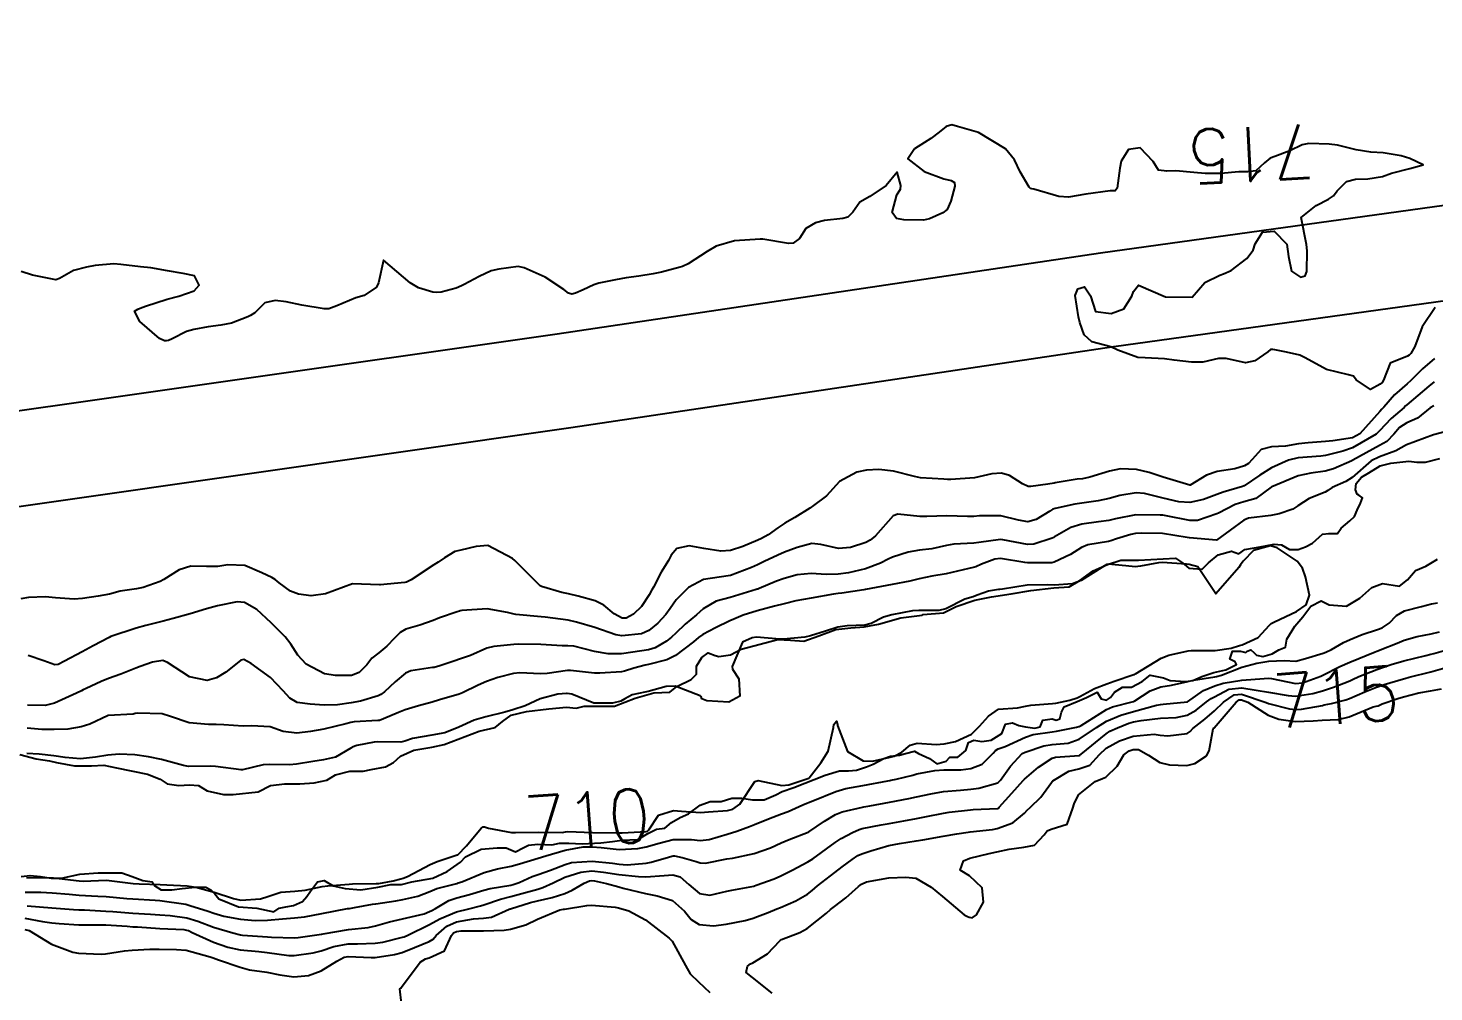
# Model space of a CAD drawing. Header units: metres. Extents: x 307586 to 320046, y 7427249 to 7434250.
# Drawn here: x 311043.2 to 311147.4, y 7432807.3 to 7432878.8 of the extents above; entities that cross this region are included whole.
import ezdxf
from ezdxf.enums import TextEntityAlignment as Align

# ---------------------------------------------------------------- set-up
doc = ezdxf.new("R2010")
doc.units = ezdxf.units.M
doc.header["$MEASUREMENT"] = 0
for name, color, linetype in [('Cotas', 45, 'Continuous'), ('Curvas de Nivel 1m', 11, 'Continuous'), ('Curvas de Nivel 5m', 15, 'Continuous'), ('Hidrografia', 140, 'Continuous'), ('Vias Primárias', 230, 'Continuous')]:
    doc.layers.add(name, color=color, linetype=linetype)
doc.styles.add('Style-STANDARD', font='STANDARD.shx')

msp = doc.modelspace()

# ---------------------------------------------------------------- linework, layer by layer
at = {"layer": 'Curvas de Nivel 1m', "flags": 128}
for points, elevation in [([(311147.44, 7432854.3), (311146.54, 7432853.54), (311145.69, 7432852.67), (311145.41, 7432852.41), (311144.48, 7432851.6), (311143.67, 7432850.69), (311143.54, 7432850.54), (311143.39, 7432850.38), (311141.91, 7432848.71), (311141.36, 7432848.42), (311139.89, 7432848.2), (311139.36, 7432848.15), (311138.06, 7432848.05), (311137.36, 7432847.97), (311136.39, 7432847.81), (311135.35, 7432847.74), (311134.59, 7432847.56), (311133.92, 7432846.8), (311133.64, 7432846.51), (311133.34, 7432846.34), (311132.63, 7432846.11), (311131.33, 7432845.91), (311130.53, 7432845.65), (311129.32, 7432844.9), (311129.29, 7432844.9), (311127.33, 7432845.49), (311126.29, 7432845.85), (311125.33, 7432846.07), (311124.15, 7432846.11), (311123.33, 7432845.95), (311121.87, 7432845.49), (311121.33, 7432845.39), (311120.94, 7432845.35), (311119.32, 7432845.07), (311119.25, 7432845.05), (311118.76, 7432844.99), (311117.51, 7432844.81), (311117.32, 7432844.81), (311116.88, 7432845.01), (311115.93, 7432845.63), (311115.33, 7432845.81), (311114.61, 7432845.76), (311113.33, 7432845.45), (311111.58, 7432845.33), (311111.33, 7432845.34), (311111.06, 7432845.35), (311109.33, 7432845.46), (311108.89, 7432845.54), (311107.33, 7432845.94), (311106.25, 7432846.06), (311105.33, 7432846.03), (311104.61, 7432845.88), (311103.32, 7432845.17), (311102.37, 7432844.12), (311101.29, 7432843.33), (311101.22, 7432843.28), (311101.12, 7432843.2), (311100, 7432842.5), (311099.28, 7432842.08), (311098.75, 7432841.75), (311098.03, 7432841.23), (311097.55, 7432840.96), (311097.27, 7432840.84), (311096.15, 7432840.37), (311095.25, 7432840.07), (311094.52, 7432840.01), (311093.26, 7432840.21), (311092.17, 7432840.4), (311091.26, 7432840.2), (311090.85, 7432839.72), (311090.65, 7432839.33), (311090.11, 7432838.45), (311089.52, 7432837.34), (311089.42, 7432837.14), (311089.22, 7432836.78), (311088.63, 7432835.92), (311088.06, 7432835.35), (311087.51, 7432835.05), (311087.2, 7432835.04), (311086.61, 7432835.37), (311085.85, 7432836.02), (311085.21, 7432836.33), (311083.95, 7432836.67), (311083.22, 7432836.84), (311082.74, 7432836.94), (311081.22, 7432837.39), (311081.13, 7432837.44), (311079.24, 7432839.32), (311079.08, 7432839.46), (311077.26, 7432840.44), (311076.38, 7432840.37), (311075.25, 7432840.1), (311074.79, 7432839.98), (311074.03, 7432839.52), (311073.56, 7432839.2), (311073.24, 7432838.99), (311071.56, 7432837.89), (311071.22, 7432837.71), (311071.1, 7432837.68), (311069.79, 7432837.57), (311069.28, 7432837.52), (311069.22, 7432837.51), (311067.22, 7432837.6), (311065.22, 7432836.84), (311064.16, 7432836.7), (311063.21, 7432836.82), (311062.62, 7432837.06), (311061.77, 7432837.67), (311061.47, 7432837.92), (311061.23, 7432838.05), (311060.5, 7432838.42), (311059.24, 7432838.95), (311057.96, 7432838.99), (311057.23, 7432838.88), (311056.38, 7432838.87), (311055.23, 7432838.91), (311054.37, 7432838.62), (311053.22, 7432837.91), (311052.95, 7432837.77), (311051.69, 7432837.32), (311051.21, 7432837.23), (311049.98, 7432837.04), (311049.21, 7432836.83), (311048.37, 7432836.67), (311047.2, 7432836.51), (311046.59, 7432836.46), (311045.2, 7432836.56), (311044.46, 7432836.62), (311043.2, 7432836.57), (311042.62, 7432836.48)], 714), ([(311147.41, 7432852.57), (311147.02, 7432852.26), (311145.39, 7432850.87), (311145.29, 7432850.78), (311145.18, 7432850.67), (311144.22, 7432849.84), (311143.37, 7432848.93), (311143.1, 7432848.69), (311141.35, 7432847.67), (311140.65, 7432847.43), (311139.35, 7432847.12), (311139.02, 7432847.07), (311137.34, 7432846.93), (311136.61, 7432846.77), (311135.34, 7432846.2), (311134.48, 7432845.65), (311133.32, 7432844.87), (311133.19, 7432844.81), (311131.77, 7432844.38), (311131.31, 7432844.21), (311130.31, 7432843.84), (311129.3, 7432843.63), (311128.49, 7432843.68), (311127.31, 7432843.95), (311125.93, 7432844.28), (311125.31, 7432844.33), (311124.1, 7432844.14), (311123.31, 7432843.93), (311122.5, 7432843.75), (311121.3, 7432843.58), (311120.77, 7432843.5), (311119.3, 7432843.18), (311119.15, 7432843.13), (311118.92, 7432842.98), (311117.91, 7432842.37), (311117.28, 7432842.2), (311116.59, 7432842.31), (311115.29, 7432842.63), (311113.71, 7432842.63), (311113.29, 7432842.58), (311112.81, 7432842.58), (311111.29, 7432842.64), (311109.8, 7432842.59), (311109.29, 7432842.58), (311107.64, 7432842.76), (311107.29, 7432842.63), (311105.99, 7432841.14), (311105.59, 7432840.82), (311105.27, 7432840.66), (311104.13, 7432840.29), (311103.26, 7432840.2), (311101.94, 7432840.51), (311101.26, 7432840.58), (311100.19, 7432840.28), (311099.25, 7432839.93), (311098.75, 7432839.73), (311097.74, 7432839.24), (311097.4, 7432839.08), (311097.24, 7432839), (311096.79, 7432838.8), (311095.23, 7432838.22), (311094.41, 7432838.09), (311093.23, 7432837.91), (311092.13, 7432837.31), (311091.21, 7432836.4), (311090.76, 7432835.77), (311090.45, 7432835.33), (311089.85, 7432834.67), (311089.18, 7432834.12), (311088.65, 7432833.88), (311087.18, 7432833.73), (311086.74, 7432833.81), (311085.19, 7432834.36), (311083.83, 7432834.76), (311083.2, 7432834.9), (311081.51, 7432835.12), (311081.2, 7432835.15), (311079.33, 7432835.33), (311079.2, 7432835.34), (311078.71, 7432835.46), (311077.21, 7432835.75), (311075.31, 7432835.62), (311075.2, 7432835.6), (311075.14, 7432835.57), (311074.98, 7432835.51), (311073.66, 7432835.06), (311073.19, 7432834.88), (311072.21, 7432834.52), (311071.18, 7432834.22), (311070.75, 7432833.99), (311070.33, 7432833.57), (311069.77, 7432832.97), (311069.16, 7432832.47), (311068.66, 7432832.08), (311068.27, 7432831.59), (311067.72, 7432831.02), (311067.14, 7432830.8), (311065.96, 7432830.79), (311065.14, 7432830.93), (311063.77, 7432831.64), (311063.16, 7432832.3), (311062.64, 7432833.13), (311062.22, 7432833.66), (311061.19, 7432834.71), (311060.11, 7432835.69), (311059.21, 7432836.2), (311058.66, 7432836.25), (311057.21, 7432835.95), (311056.38, 7432835.73), (311055.19, 7432835.37), (311053.93, 7432835.02), (311053.18, 7432834.83), (311051.9, 7432834.5), (311051.18, 7432834.31), (311050.8, 7432834.18), (311049.68, 7432833.81), (311049.3, 7432833.69), (311049.17, 7432833.62), (311048, 7432832.99), (311047.16, 7432832.55), (311045.85, 7432831.86), (311045.4, 7432831.62), (311045.15, 7432831.58), (311044.34, 7432831.88), (311043.16, 7432832.29)], 713), ([(311147.39, 7432850.8), (311147.12, 7432850.64), (311146.17, 7432849.87), (311145.38, 7432849.52), (311144.85, 7432849.19), (311144.42, 7432848.68), (311143.9, 7432848.15), (311143.35, 7432847.84), (311141.37, 7432846.75), (311141.34, 7432846.73), (311141.31, 7432846.72), (311139.94, 7432846.13), (311139.34, 7432845.95), (311138.27, 7432845.81), (311137.33, 7432845.6), (311135.37, 7432844.79), (311135.34, 7432844.78), (311135.32, 7432844.76), (311134.18, 7432843.93), (311133.31, 7432843.66), (311132.65, 7432843.47), (311131.41, 7432842.84), (311131.29, 7432842.78), (311129.86, 7432842.28), (311129.29, 7432842.28), (311127.53, 7432842.64), (311127.29, 7432842.68), (311127.1, 7432842.69), (311125.29, 7432842.72), (311123.79, 7432842.42), (311123.29, 7432842.3), (311122.52, 7432842.18), (311121.28, 7432842.01), (311120.48, 7432841.77), (311119.27, 7432841.07), (311119.22, 7432841.04), (311119.09, 7432840.98), (311117.73, 7432840.53), (311117.27, 7432840.52), (311115.44, 7432840.86), (311115.27, 7432840.87), (311113.66, 7432840.65), (311113.27, 7432840.6), (311111.81, 7432840.53), (311111.26, 7432840.44), (311110.16, 7432840.19), (311109.26, 7432840.08), (311108.42, 7432839.94), (311107.25, 7432839.58), (311106.94, 7432839.43), (311106.37, 7432839.13), (311105.24, 7432838.71), (311103.99, 7432838.41), (311103.23, 7432838.3), (311102.33, 7432838.28), (311101.23, 7432838.37), (311100.19, 7432838.25), (311099.23, 7432838), (311098.66, 7432837.79), (311097.36, 7432837.24), (311097.26, 7432837.2), (311097.22, 7432837.19), (311097.14, 7432837.16), (311095.22, 7432836.59), (311094.19, 7432836.31), (311093.21, 7432835.73), (311092.71, 7432835.3), (311091.89, 7432834.61), (311091.18, 7432833.94), (311090.87, 7432833.63), (311090.5, 7432833.33), (311089.66, 7432832.85), (311089.17, 7432832.7), (311087.99, 7432832.53), (311087.16, 7432832.41), (311086.18, 7432832.39), (311085.16, 7432832.58), (311083.62, 7432832.96), (311083.17, 7432833), (311082.75, 7432833), (311081.17, 7432833.09), (311079.52, 7432833.11), (311079.17, 7432833.09), (311077.69, 7432832.95), (311077.17, 7432832.81), (311075.96, 7432832.29), (311075.16, 7432832), (311074.79, 7432831.88), (311073.7, 7432831.52), (311073.28, 7432831.4), (311073.15, 7432831.38), (311071.55, 7432831.15), (311071.14, 7432830.98), (311070.38, 7432830.32), (311069.58, 7432829.58), (311069.31, 7432829.39), (311069.12, 7432829.3), (311067.82, 7432828.89), (311067.11, 7432828.76), (311066.11, 7432828.61), (311065.11, 7432828.59), (311064.07, 7432828.68), (311063.11, 7432828.79), (311062.57, 7432829.11), (311062.08, 7432829.67), (311061.14, 7432830.64), (311059.7, 7432831.69), (311059.16, 7432831.98), (311058.93, 7432831.92), (311058.67, 7432831.7), (311057.82, 7432831.04), (311057.14, 7432830.62), (311056.44, 7432830.42), (311055.14, 7432830.69), (311053.49, 7432831.77), (311053.15, 7432831.9), (311052.38, 7432831.78), (311051.47, 7432831.47), (311051.15, 7432831.34), (311050.05, 7432830.9), (311049.13, 7432830.57), (311048.59, 7432830.36), (311047.47, 7432829.84), (311047.24, 7432829.73), (311047.12, 7432829.67), (311046.76, 7432829.49), (311045.11, 7432828.75), (311044.42, 7432828.56), (311043.11, 7432828.59)], 712), ([(311148.95, 7432849.05), (311147.36, 7432848.64), (311145.36, 7432847.89), (311144.58, 7432847.45), (311143.35, 7432847), (311142.75, 7432846.7), (311141.33, 7432845.48), (311140.86, 7432845.19), (311139.86, 7432844.73), (311139.53, 7432844.52), (311139.32, 7432844.39), (311138.14, 7432843.92), (311137.3, 7432843.37), (311136.94, 7432843.13), (311135.93, 7432842.78), (311135.29, 7432842.66), (311133.64, 7432842.46), (311133.29, 7432842.32), (311131.27, 7432840.84), (311129.27, 7432841.01), (311129.1, 7432841.04), (311127.28, 7432841.32), (311125.73, 7432841.35), (311125.28, 7432841.33), (311124.93, 7432841.26), (311123.87, 7432840.92), (311123.43, 7432840.77), (311123.27, 7432840.74), (311121.74, 7432840.48), (311121.26, 7432840.28), (311120.45, 7432839.77), (311119.25, 7432839.19), (311119.07, 7432839.16), (311117.25, 7432839.16), (311117.06, 7432839.18), (311115.25, 7432839.47), (311114.85, 7432839.43), (311113.84, 7432839.04), (311113.43, 7432838.86), (311113.24, 7432838.8), (311112.9, 7432838.72), (311111.24, 7432838.34), (311110.16, 7432838.16), (311109.23, 7432837.96), (311108.54, 7432837.79), (311107.23, 7432837.55), (311105.24, 7432837.17), (311105.22, 7432837.16), (311105.13, 7432837.15), (311103.49, 7432836.9), (311103.22, 7432836.88), (311102.88, 7432836.83), (311101.22, 7432836.54), (311100.09, 7432836.34), (311099.21, 7432836.12), (311098.51, 7432835.93), (311097.21, 7432835.6), (311096.17, 7432835.26), (311095.49, 7432834.97), (311095.2, 7432834.84), (311094.13, 7432834.34), (311093.18, 7432833.84), (311092.86, 7432833.61), (311092.49, 7432833.3), (311091.16, 7432832.27), (311090.53, 7432831.96), (311089.16, 7432831.62), (311088.92, 7432831.57), (311088.08, 7432831.35), (311087.39, 7432831.12), (311087.15, 7432831.07), (311085.56, 7432830.97), (311085.15, 7432830.98), (311083.38, 7432831.17), (311083.15, 7432831.17), (311081.64, 7432830.94), (311081.15, 7432830.92), (311079.61, 7432830.99), (311079.15, 7432830.95), (311077.98, 7432830.64), (311077.14, 7432830.34), (311076.54, 7432830.08), (311075.37, 7432829.51), (311075.12, 7432829.4), (311073.67, 7432828.98), (311073.12, 7432828.82), (311072.12, 7432828.55), (311071.11, 7432828.24), (311070.63, 7432828.05), (311069.52, 7432827.58), (311069.22, 7432827.47), (311069.1, 7432827.45), (311067.35, 7432827.35), (311067.1, 7432827.31), (311066.71, 7432827.21), (311065.09, 7432826.82), (311064.09, 7432826.64), (311063.09, 7432826.52), (311062.07, 7432826.64), (311061.1, 7432827), (311059.72, 7432827.07), (311059.1, 7432827.04), (311057.68, 7432827.13), (311057.1, 7432827.16), (311056.53, 7432827.16), (311055.1, 7432827.29), (311053.72, 7432827.76), (311053.1, 7432827.96), (311051.3, 7432828), (311051.1, 7432827.97), (311050.96, 7432827.94), (311049.1, 7432827.82), (311047.74, 7432827.19), (311047.09, 7432826.98), (311046.12, 7432826.82), (311045.09, 7432826.8), (311044.17, 7432826.8), (311043.09, 7432826.9)], 711), ([(311042.95, 7432814.74), (311044.1, 7432814.72), (311044.95, 7432814.68), (311046.21, 7432814.59), (311046.94, 7432814.52), (311048.33, 7432814.44), (311048.94, 7432814.41), (311050.48, 7432814.27), (311050.94, 7432814.23), (311052.58, 7432814.14), (311052.94, 7432814.1), (311054.85, 7432813.83), (311054.93, 7432813.81), (311055.15, 7432813.75), (311056.51, 7432813.31), (311056.93, 7432813.17), (311057.68, 7432812.96), (311058.92, 7432812.73), (311059.99, 7432812.62), (311060.92, 7432812.66), (311062.02, 7432812.76), (311062.92, 7432812.82), (311063.65, 7432812.91), (311064.93, 7432813.15), (311066.84, 7432813.51), (311066.93, 7432813.52), (311067, 7432813.53), (311067.36, 7432813.6), (311068.69, 7432813.83), (311068.94, 7432813.87), (311070.42, 7432814.09), (311070.94, 7432814.18), (311072.05, 7432814.44), (311072.95, 7432814.78), (311073.48, 7432815), (311074.96, 7432815.38), (311075.06, 7432815.41), (311075.33, 7432815.5), (311076.97, 7432816.2), (311077.97, 7432816.47), (311078.97, 7432816.65), (311079.6, 7432816.83), (311080.98, 7432817.26), (311081.55, 7432817.43), (311082.99, 7432817.84), (311084.31, 7432818.08), (311084.99, 7432818.1), (311085.65, 7432818.04), (311086.99, 7432817.89), (311088.36, 7432817.97), (311088.99, 7432818.09), (311089.96, 7432818.36), (311091, 7432818.64), (311092.34, 7432818.64), (311093, 7432818.57), (311093.65, 7432818.63), (311095, 7432819.02), (311095.72, 7432819.26), (311096.66, 7432819.6), (311097.01, 7432819.74), (311098.07, 7432820.17), (311099.02, 7432820.53), (311099.52, 7432820.72), (311100.6, 7432821.2), (311100.9, 7432821.33), (311101.03, 7432821.38), (311101.35, 7432821.51), (311103.04, 7432822.19), (311103.8, 7432822.41), (311105.05, 7432822.64), (311106.91, 7432822.98), (311107.05, 7432823.01), (311107.14, 7432823.03), (311107.53, 7432823.12), (311108.75, 7432823.41), (311109.06, 7432823.5), (311110.39, 7432823.76), (311111.06, 7432823.79), (311112.31, 7432823.81), (311113.07, 7432823.89), (311113.9, 7432824.21), (311114.71, 7432825.03), (311114.88, 7432825.24), (311115.09, 7432825.35), (311115.6, 7432825.53), (311117.1, 7432826.22), (311117.68, 7432826.41), (311119.1, 7432826.61), (311119.42, 7432826.66), (311120.9, 7432826.96), (311121.06, 7432827.01), (311121.1, 7432827.02), (311121.24, 7432827.09), (311123.12, 7432828.28), (311123.57, 7432828.48), (311125.12, 7432828.87), (311125.23, 7432828.91), (311126.36, 7432829.67), (311127.14, 7432829.95), (311127.93, 7432830.08), (311129.15, 7432830.35), (311129.56, 7432830.45), (311131.15, 7432830.69), (311131.27, 7432830.72), (311131.65, 7432830.83), (311133.16, 7432831.41), (311134.26, 7432831.7), (311135.16, 7432831.85), (311136.29, 7432831.9), (311137.16, 7432831.87), (311137.87, 7432832.05), (311139.17, 7432832.46), (311139.38, 7432832.53), (311139.81, 7432832.73), (311140.68, 7432833.23), (311141.18, 7432833.46), (311142.07, 7432833.83), (311143.2, 7432834.2), (311143.55, 7432834.33), (311144.07, 7432834.68), (311144.63, 7432835.25), (311145.21, 7432835.59), (311146.46, 7432835.9), (311147.22, 7432836.11), (311147.67, 7432836.18)], 711), ([(311043.1, 7432813.72), (311044.93, 7432813.58), (311046.53, 7432813.45), (311046.93, 7432813.42), (311047.35, 7432813.41), (311048.93, 7432813.33), (311049.44, 7432813.3), (311050.93, 7432813.18), (311052.24, 7432813.1), (311052.93, 7432813.06), (311053.69, 7432813), (311054.92, 7432812.82), (311055.76, 7432812.57), (311056.92, 7432812.13), (311058.34, 7432811.71), (311058.91, 7432811.57), (311059.06, 7432811.55), (311060.91, 7432811.41), (311061.2, 7432811.39), (311062.91, 7432811.34), (311063.19, 7432811.36), (311064.91, 7432811.61), (311064.93, 7432811.61), (311065.03, 7432811.63), (311066.92, 7432811.97), (311068.38, 7432812.12), (311068.92, 7432812.23), (311069.96, 7432812.53), (311070.92, 7432812.76), (311072.52, 7432813.12), (311072.93, 7432813.29), (311073.09, 7432813.37), (311073.36, 7432813.53), (311074.35, 7432814.1), (311074.95, 7432814.32), (311075.88, 7432814.56), (311076.95, 7432814.88), (311077.43, 7432815), (311078.96, 7432815.26), (311079.12, 7432815.3), (311079.56, 7432815.45), (311080.54, 7432815.88), (311080.97, 7432816.03), (311081.89, 7432816.35), (311082.98, 7432816.79), (311083.46, 7432816.93), (311084.98, 7432817.03), (311086.48, 7432816.87), (311086.98, 7432816.8), (311087.57, 7432816.76), (311088.98, 7432816.89), (311089.36, 7432816.95), (311090.65, 7432817.32), (311090.9, 7432817.41), (311090.98, 7432817.43), (311091.09, 7432817.43), (311091.65, 7432817.31), (311092.69, 7432817), (311092.98, 7432816.9), (311093.38, 7432816.89), (311094.98, 7432817.19), (311095.38, 7432817.26), (311096.99, 7432817.6), (311098.2, 7432818.02), (311098.99, 7432818.38), (311099.58, 7432818.64), (311101, 7432819.17), (311101.06, 7432819.2), (311102.2, 7432820), (311103.02, 7432820.49), (311103.51, 7432820.68), (311105.03, 7432821.04), (311105.12, 7432821.06), (311105.58, 7432821.14), (311107.04, 7432821.41), (311108.46, 7432821.68), (311109.04, 7432821.81), (311110.1, 7432822.03), (311111.04, 7432822.19), (311112.29, 7432822.3), (311113.05, 7432822.36), (311113.65, 7432822.44), (311115.05, 7432822.84), (311115.27, 7432823.03), (311116.01, 7432824.08), (311116.87, 7432825), (311117.08, 7432825.12), (311118.48, 7432825.59), (311119.09, 7432825.69), (311120.27, 7432825.79), (311121.09, 7432826.07), (311122.37, 7432826.94), (311123.11, 7432827.4), (311124.18, 7432827.85), (311125.12, 7432828.13), (311126.83, 7432828.6), (311127.12, 7432828.65), (311127.33, 7432828.67), (311129.12, 7432828.85), (311130.3, 7432829.69), (311131.14, 7432830.02), (311131.76, 7432830.22), (311133.15, 7432830.46), (311133.48, 7432830.48), (311135.15, 7432830.59), (311135.36, 7432830.58), (311137.14, 7432830.21), (311137.66, 7432830.24), (311139.01, 7432830.74), (311139.1, 7432830.79), (311139.15, 7432830.81), (311140.42, 7432831.47), (311141.16, 7432831.79), (311143.03, 7432832.55), (311143.17, 7432832.61), (311143.23, 7432832.63), (311143.4, 7432832.69), (311144.66, 7432833.2), (311145.18, 7432833.41), (311146.16, 7432833.69), (311147.19, 7432833.88), (311147.8, 7432834.03)], 712), ([(311042.92, 7432812.81), (311044.24, 7432812.56), (311044.92, 7432812.46), (311045.46, 7432812.4), (311046.92, 7432812.3), (311048.43, 7432812.31), (311048.92, 7432812.31), (311050.52, 7432812.2), (311050.92, 7432812.17), (311051.27, 7432812.15), (311052.92, 7432812.04), (311054.72, 7432811.95), (311054.91, 7432811.92), (311055.05, 7432811.88), (311055.34, 7432811.74), (311056.9, 7432811.02), (311057.96, 7432810.65), (311058.89, 7432810.45), (311060.26, 7432810.32), (311060.89, 7432810.26), (311062.5, 7432810.04), (311062.89, 7432810.03), (311064.31, 7432810.22), (311064.89, 7432810.37), (311065.82, 7432810.69), (311066.9, 7432810.89), (311067.59, 7432810.91), (311068.9, 7432810.94), (311069.46, 7432811.02), (311070.91, 7432811.39), (311071.04, 7432811.43), (311071.32, 7432811.55), (311072.92, 7432812.34), (311073.69, 7432812.76), (311074.93, 7432813.26), (311075.85, 7432813.5), (311076.71, 7432813.71), (311076.94, 7432813.78), (311078.2, 7432814.22), (311078.95, 7432814.41), (311079.77, 7432814.63), (311080.96, 7432814.96), (311081.32, 7432815.08), (311082.09, 7432815.42), (311082.97, 7432815.83), (311084.15, 7432816.22), (311084.97, 7432816.31), (311085.82, 7432816.22), (311086.97, 7432816.03), (311088.43, 7432815.88), (311088.97, 7432815.87), (311090.33, 7432815.96), (311090.97, 7432816.01), (311091.52, 7432815.87), (311092.14, 7432815.3), (311092.95, 7432814.62), (311093.72, 7432814.51), (311094.96, 7432814.8), (311095.34, 7432814.89), (311096.96, 7432815.17), (311097.01, 7432815.19), (311097.15, 7432815.24), (311098.47, 7432815.73), (311098.97, 7432815.95), (311099.82, 7432816.37), (311100.98, 7432816.97), (311101.34, 7432817.19), (311103, 7432818.42), (311103.45, 7432818.72), (311104.28, 7432819.16), (311104.78, 7432819.38), (311105.01, 7432819.45), (311106.42, 7432819.72), (311107.01, 7432819.83), (311108.1, 7432820.03), (311109.02, 7432820.19), (311109.78, 7432820.34), (311111.03, 7432820.59), (311111.45, 7432820.65), (311113.03, 7432820.84), (311113.22, 7432820.85), (311115.03, 7432820.94), (311115.1, 7432820.97), (311115.17, 7432821.03), (311116.11, 7432822.08), (311116.95, 7432823), (311116.99, 7432823.06), (311117.05, 7432823.12), (311118.07, 7432823.99), (311119.08, 7432824.66), (311119.33, 7432824.73), (311121.08, 7432824.86), (311121.15, 7432824.89), (311121.24, 7432824.96), (311123.1, 7432826.48), (311123.37, 7432826.66), (311123.94, 7432826.92), (311124.77, 7432827.25), (311125.11, 7432827.35), (311125.68, 7432827.47), (311127.11, 7432827.62), (311128.29, 7432827.69), (311129.11, 7432827.86), (311129.76, 7432828.22), (311130.53, 7432828.85), (311130.88, 7432829.09), (311131.13, 7432829.22), (311132.19, 7432829.77), (311133.14, 7432829.89), (311134.22, 7432829.71), (311135.13, 7432829.57), (311136.59, 7432829.31), (311137.13, 7432829.26), (311138.42, 7432829.46), (311139.14, 7432829.66), (311139.95, 7432829.92), (311141.15, 7432830.41), (311141.36, 7432830.51), (311141.83, 7432830.71), (311143.16, 7432831.25), (311144.23, 7432831.61), (311145.17, 7432831.88), (311146.8, 7432832.28), (311147.17, 7432832.37), (311147.38, 7432832.43), (311148.08, 7432832.63)], 713), ([(311042.91, 7432811.97), (311043.25, 7432811.89), (311044.9, 7432810.87), (311046.47, 7432810.27), (311046.89, 7432810.2), (311048.58, 7432810.13), (311048.89, 7432810.16), (311050.32, 7432810.38), (311050.89, 7432810.43), (311052.18, 7432810.5), (311052.89, 7432810.51), (311054.16, 7432810.49), (311054.89, 7432810.42), (311056.67, 7432809.94), (311056.89, 7432809.87), (311057.29, 7432809.72), (311058.88, 7432809.16), (311059.59, 7432808.98), (311060.87, 7432808.8), (311061.82, 7432808.61), (311062.87, 7432808.46), (311063.95, 7432808.56), (311064.88, 7432808.9), (311066.05, 7432809.61), (311066.6, 7432809.9), (311066.89, 7432809.95), (311068.59, 7432809.88), (311068.89, 7432809.89), (311070.34, 7432810.12), (311070.89, 7432810.26), (311071.82, 7432810.62), (311072.91, 7432811.06), (311073.2, 7432811.24), (311073.43, 7432811.52), (311074.21, 7432812.22), (311074.92, 7432812.52), (311076.19, 7432812.75), (311076.93, 7432812.79), (311077.53, 7432812.88), (311078.84, 7432813.46), (311078.9, 7432813.49), (311078.93, 7432813.5), (311080.42, 7432813.96), (311080.94, 7432814.09), (311082.03, 7432814.34), (311082.95, 7432814.64), (311083.49, 7432814.87), (311084.39, 7432815.4), (311084.79, 7432815.57), (311084.96, 7432815.59), (311085.15, 7432815.57), (311086.05, 7432815.37), (311086.96, 7432815.12), (311087.28, 7432815.03), (311088.95, 7432814.64), (311089.81, 7432814.47), (311090.94, 7432814.11), (311091.84, 7432813.31), (311092.33, 7432812.7), (311092.92, 7432812.33), (311093.97, 7432812.23), (311094.92, 7432812.35), (311096.32, 7432812.64), (311096.93, 7432812.8), (311097.25, 7432812.92), (311098.03, 7432813.23), (311098.67, 7432813.49), (311098.94, 7432813.59), (311100.08, 7432814.08), (311100.95, 7432814.58), (311101.3, 7432814.85), (311101.7, 7432815.19), (311102.97, 7432816.19), (311103.53, 7432816.61), (311104.27, 7432817.16), (311104.69, 7432817.45), (311104.99, 7432817.58), (311105.64, 7432817.79), (311106.99, 7432818.18), (311107.76, 7432818.35), (311109, 7432818.53), (311109.49, 7432818.6), (311111, 7432818.89), (311112.01, 7432819.06), (311112.87, 7432819.18), (311113.01, 7432819.2), (311114.66, 7432819.38), (311115.01, 7432819.44), (311116.17, 7432819.86), (311117.03, 7432820.59), (311117.23, 7432820.8), (311117.46, 7432821), (311118.26, 7432821.77), (311119.05, 7432822.86), (311119.1, 7432822.94), (311119.14, 7432822.98), (311120.33, 7432823.7), (311121.07, 7432823.88), (311121.87, 7432824.15), (311122.59, 7432824.94), (311123.09, 7432825.4), (311124.08, 7432825.94), (311125.1, 7432826.3), (311126.66, 7432826.44), (311127.1, 7432826.38), (311127.66, 7432826.31), (311129.1, 7432826.5), (311129.31, 7432826.65), (311129.51, 7432826.86), (311130.4, 7432827.56), (311131.12, 7432828.18), (311131.78, 7432828.83), (311132.58, 7432829.37), (311133.13, 7432829.41), (311134.96, 7432828.79), (311135.12, 7432828.73), (311136.68, 7432828.33), (311137.12, 7432828.27), (311137.58, 7432828.3), (311139.12, 7432828.58), (311139.25, 7432828.61), (311139.8, 7432828.73), (311140.85, 7432829), (311141.13, 7432829.1), (311142.26, 7432829.58), (311143.14, 7432829.93), (311143.7, 7432830.13), (311145.15, 7432830.56), (311145.24, 7432830.58), (311145.56, 7432830.66), (311147.16, 7432831.07), (311148.38, 7432831.41)], 714)]:
    msp.add_lwpolyline(points, dxfattribs=dict(at, elevation=elevation))
at = {"layer": 'Curvas de Nivel 5m', "flags": 128}
for points, elevation in [([(311147.48, 7432858.09), (311146.52, 7432856.65), (311145.97, 7432855.19), (311145.67, 7432854.67), (311145.56, 7432854.55), (311145.44, 7432854.48), (311144.15, 7432853.96), (311143.65, 7432852.69), (311143.56, 7432852.53), (311143.41, 7432852.4), (311142.69, 7432851.99), (311141.64, 7432852.72), (311141.42, 7432852.98), (311141.05, 7432853.09), (311139.42, 7432853.49), (311137.84, 7432854.35), (311137.44, 7432854.55), (311136.46, 7432854.77), (311135.59, 7432854.94), (311135.44, 7432854.97), (311135.28, 7432854.96), (311135.09, 7432854.79), (311134.11, 7432854.12), (311133.43, 7432853.97), (311131.98, 7432854.29), (311131.43, 7432854.31), (311130.26, 7432854.02), (311129.43, 7432854.02), (311128.14, 7432854.17), (311127.43, 7432854.27), (311125.98, 7432854.35), (311125.43, 7432854.38), (311123.97, 7432854.92), (311123.45, 7432855.17), (311122.03, 7432855.54), (311121.45, 7432856.06), (311121.14, 7432856.96), (311121.04, 7432857.4), (311120.8, 7432858.97), (311120.99, 7432859.47), (311121.49, 7432859.62), (311121.94, 7432858.95), (311122.31, 7432857.79), (311123.47, 7432857.63), (311124.41, 7432857.99), (311125, 7432858.91), (311125.12, 7432859.28), (311125.5, 7432859.73), (311127.48, 7432858.88), (311129.48, 7432858.86), (311130.42, 7432859.93), (311131.51, 7432860.49), (311131.78, 7432860.57), (311132.35, 7432860.83), (311133.52, 7432861.71), (311134, 7432862.33), (311134.13, 7432862.8), (311134.68, 7432863.66), (311135.55, 7432863.74), (311136.49, 7432862.78), (311136.62, 7432861.87), (311136.83, 7432860.77), (311137.51, 7432860.33), (311137.84, 7432860.42), (311137.97, 7432860.76), (311137.99, 7432862.29), (311137.94, 7432862.76), (311137.56, 7432864.76), (311138.67, 7432865.65), (311139.58, 7432866.12), (311139.95, 7432866.37), (311140.23, 7432866.73), (311140.9, 7432867.42), (311141.59, 7432867.59), (311142.5, 7432867.62), (311143.59, 7432867.79), (311144.25, 7432868.03), (311145.6, 7432868.38), (311146.6, 7432868.65), (311145.61, 7432869.14), (311144.97, 7432869.32), (311143.62, 7432869.56), (311142.72, 7432869.6), (311141.62, 7432869.77), (311140.24, 7432870.12), (311139.62, 7432870.2), (311138.13, 7432870.25), (311137.62, 7432870.14), (311136.7, 7432869.69), (311135.61, 7432869.29), (311135.25, 7432869.15), (311134.82, 7432868.8), (311134.19, 7432868.21), (311133.6, 7432868.14), (311132.92, 7432868.15), (311131.59, 7432868.01), (311130.44, 7432868.01), (311129.6, 7432868.09), (311128.26, 7432868.21), (311127.6, 7432868.18), (311126.98, 7432868.27), (311126.57, 7432868.9), (311125.62, 7432869.93), (311124.74, 7432869.79), (311124.21, 7432868.92), (311124.11, 7432868.41), (311123.92, 7432866.93), (311123.77, 7432866.74), (311123.58, 7432866.73), (311123.39, 7432866.74), (311121.58, 7432866.49), (311120.29, 7432866.26), (311119.58, 7432866.3), (311117.73, 7432866.85), (311117.58, 7432866.88), (311117.49, 7432866.91), (311117.39, 7432867), (311116.72, 7432868.13), (311116.3, 7432869.02), (311115.62, 7432869.84), (311113.63, 7432871.05), (311112.06, 7432871.5), (311111.64, 7432871.63), (311111.22, 7432871.5), (311110.71, 7432871.09), (311110.1, 7432870.62), (311109.62, 7432870.32), (311108.88, 7432869.84), (311108.4, 7432869.11), (311109.59, 7432868.17), (311111.05, 7432867.62), (311111.59, 7432867.49), (311111.85, 7432867.35), (311111.88, 7432867.08), (311111.57, 7432865.97), (311111.31, 7432865.34), (311110.98, 7432865.09), (311110, 7432864.66), (311109.55, 7432864.56), (311108.1, 7432864.57), (311107.56, 7432864.68), (311107.23, 7432865.13), (311107.58, 7432866.43), (311107.84, 7432866.86), (311107.87, 7432867.12), (311107.59, 7432868.12), (311106.77, 7432867.13), (311105.57, 7432866.3), (311104.84, 7432865.89), (311104.31, 7432865.16), (311103.95, 7432864.77), (311103.56, 7432864.68), (311102.2, 7432864.54), (311101.55, 7432864.37), (311100.82, 7432863.93), (311100.36, 7432863.21), (311099.89, 7432862.85), (311099.53, 7432862.83), (311097.63, 7432863.14), (311097.53, 7432863.15), (311097.43, 7432863.14), (311095.53, 7432863.02), (311094.18, 7432862.63), (311093.52, 7432862.24), (311092.11, 7432861.31), (311091.69, 7432861.13), (311091.51, 7432861.08), (311090.13, 7432860.7), (311089.5, 7432860.57), (311088.45, 7432860.4), (311087.5, 7432860.27), (311086.72, 7432860.14), (311085.49, 7432859.88), (311085.11, 7432859.77), (311084.32, 7432859.4), (311083.75, 7432859.14), (311083.48, 7432859.08), (311083.22, 7432859.15), (311082.89, 7432859.42), (311081.5, 7432860.32), (311079.94, 7432861.02), (311079.51, 7432861.11), (311078.06, 7432860.92), (311077.5, 7432860.79), (311076.6, 7432860.39), (311075.49, 7432859.79), (311075.3, 7432859.7), (311074.91, 7432859.52), (311073.79, 7432859.21), (311073.48, 7432859.2), (311073.18, 7432859.23), (311072.12, 7432859.55), (311071.49, 7432859.9), (311069.51, 7432861.58), (311069.15, 7432859.92), (311068.99, 7432859.58), (311068.09, 7432858.98), (311067.47, 7432858.8), (311066.06, 7432858.21), (311065.47, 7432857.99), (311065.11, 7432857.99), (311063.47, 7432858.26), (311062.29, 7432858.49), (311061.47, 7432858.59), (311060.72, 7432858.43), (311059.97, 7432857.69), (311059.66, 7432857.5), (311059.46, 7432857.4), (311058.25, 7432856.92), (311057.45, 7432856.77), (311056.52, 7432856.66), (311055.44, 7432856.46), (311054.9, 7432856.3), (311053.85, 7432855.77), (311053.57, 7432855.63), (311053.43, 7432855.61), (311053.28, 7432855.62), (311052.9, 7432855.78), (311051.45, 7432857.05), (311051.04, 7432857.8), (311051.29, 7432857.97), (311051.47, 7432858.04), (311051.86, 7432858.19), (311053.47, 7432858.7), (311054.33, 7432858.91), (311055.48, 7432859.32), (311055.85, 7432859.74), (311055.49, 7432860.42), (311054.65, 7432860.6), (311053.5, 7432860.81), (311052.26, 7432861.03), (311051.5, 7432861.09), (311050.05, 7432861.27), (311049.51, 7432861.33), (311048.14, 7432861.2), (311047.5, 7432861.06), (311046.53, 7432860.82), (311045.49, 7432860.24), (311045.22, 7432860.14), (311043.49, 7432860.48), (311042.64, 7432860.76)], 715), ([(311043.04, 7432815.81), (311044.96, 7432815.8), (311045.04, 7432815.79), (311046.96, 7432815.57), (311047.24, 7432815.55), (311048.96, 7432815.61), (311049.18, 7432815.59), (311050.96, 7432815.37), (311051.41, 7432815.34), (311052.96, 7432815.29), (311053.44, 7432815.28), (311054.95, 7432815.21), (311055.59, 7432815.11), (311056.95, 7432814.74), (311058.4, 7432814.25), (311058.94, 7432814.13), (311060.4, 7432814.23), (311060.94, 7432814.41), (311061.89, 7432814.72), (311062.95, 7432814.81), (311063.7, 7432814.89), (311064.96, 7432815.14), (311065.38, 7432815.2), (311066.96, 7432815.33), (311067.22, 7432815.34), (311068.96, 7432815.37), (311069.16, 7432815.38), (311070.23, 7432815.57), (311070.8, 7432815.73), (311070.96, 7432815.76), (311071.29, 7432815.88), (311072.98, 7432816.79), (311073.49, 7432817.01), (311074.98, 7432817.49), (311075.02, 7432817.51), (311075.66, 7432818.17), (311076.76, 7432819.48), (311076.91, 7432819.58), (311077, 7432819.57), (311077.3, 7432819.48), (311079, 7432819.16), (311079.3, 7432819.16), (311081, 7432819.17), (311082.75, 7432819.16), (311083, 7432819.2), (311083.19, 7432819.22), (311085, 7432819.16), (311086.78, 7432819.14), (311087, 7432819.14), (311087.22, 7432819.14), (311089, 7432819.24), (311089.08, 7432819.26), (311089.18, 7432819.34), (311089.91, 7432820.44), (311091.02, 7432820.78), (311091.6, 7432820.74), (311093.02, 7432820.64), (311093.62, 7432820.68), (311095.03, 7432820.78), (311095.41, 7432820.88), (311095.94, 7432821.26), (311097.05, 7432822.94), (311097.28, 7432823.01), (311099.05, 7432822.65), (311099.57, 7432822.7), (311101.05, 7432823.18), (311101.08, 7432823.2), (311101.95, 7432824.31), (311102.48, 7432825.18), (311102.87, 7432826.95), (311102.89, 7432827.17), (311103.11, 7432827.42), (311103.18, 7432827.17), (311103.18, 7432827.09), (311103.91, 7432825.16), (311105.07, 7432824.48), (311105.77, 7432824.45), (311107.08, 7432824.74), (311107.37, 7432824.82), (311107.95, 7432825.11), (311108.57, 7432825.63), (311109.09, 7432825.77), (311110.49, 7432825.68), (311111.09, 7432825.74), (311111.92, 7432825.9), (311113.1, 7432826.45), (311113.41, 7432826.74), (311113.7, 7432827.04), (311114.37, 7432827.78), (311115.12, 7432828.29), (311116.51, 7432828.4), (311117.12, 7432828.51), (311117.52, 7432828.59), (311119.12, 7432828.73), (311119.35, 7432828.75), (311120.4, 7432828.97), (311120.95, 7432829.13), (311121.13, 7432829.24), (311122.24, 7432829.84), (311123.14, 7432830.17), (311123.69, 7432830.38), (311125.15, 7432830.86), (311125.19, 7432830.87), (311125.27, 7432830.91), (311127.16, 7432832.07), (311127.74, 7432832.3), (311129.17, 7432832.62), (311129.39, 7432832.64), (311131.17, 7432832.66), (311132.36, 7432832.82), (311132.98, 7432833.01), (311133.18, 7432833.06), (311134.36, 7432833.62), (311135.2, 7432834.53), (311135.33, 7432834.66), (311135.58, 7432834.78), (311137.21, 7432835.53), (311137.93, 7432836.04), (311138.18, 7432836.75), (311137.88, 7432838.11), (311137.65, 7432838.76), (311137.25, 7432839.27), (311135.78, 7432840.27), (311135.27, 7432840.41), (311134.01, 7432840.06), (311133.25, 7432839.27), (311133.06, 7432839), (311132.92, 7432838.81), (311131.22, 7432836.84), (311129.9, 7432838.85), (311129.25, 7432839.03), (311129.05, 7432839.06), (311127.25, 7432839.18), (311126.97, 7432839.16), (311125.64, 7432838.9), (311125.24, 7432838.86), (311124.54, 7432838.92), (311123.24, 7432839.04), (311123.15, 7432839.03), (311122.97, 7432838.93), (311121.23, 7432837.83), (311120.6, 7432837.59), (311119.23, 7432837.49), (311118.71, 7432837.51), (311117.23, 7432837.49), (311115.4, 7432837.2), (311115.22, 7432837.17), (311115.1, 7432837.16), (311114.38, 7432837.04), (311113.52, 7432836.74), (311113.22, 7432836.64), (311112.61, 7432836.45), (311111.21, 7432835.74), (311110.68, 7432835.61), (311109.21, 7432835.61), (311108.73, 7432835.58), (311107.2, 7432835.3), (311106.58, 7432835.13), (311105.67, 7432834.66), (311105.19, 7432834.53), (311103.88, 7432834.48), (311103.19, 7432834.37), (311102.29, 7432834.08), (311101.18, 7432833.73), (311100.75, 7432833.64), (311099.18, 7432833.49), (311098.9, 7432833.5), (311097.18, 7432833.63), (311096.84, 7432833.58), (311096.14, 7432833.26), (311095.36, 7432831.47), (311095.4, 7432831.27), (311095.86, 7432830.54), (311095.94, 7432829.26), (311095.12, 7432828.82), (311093.49, 7432828.91), (311093.12, 7432829.07), (311093.06, 7432829.23), (311093, 7432829.29), (311091.13, 7432830), (311090.48, 7432829.97), (311089.13, 7432829.61), (311088.9, 7432829.57), (311087.95, 7432829.35), (311087.4, 7432829.07), (311087.12, 7432828.89), (311086.48, 7432828.74), (311085.12, 7432828.74), (311083.47, 7432829.41), (311083.12, 7432829.45), (311083.08, 7432829.46), (311082.45, 7432829.42), (311081.12, 7432829.06), (311080.01, 7432828.55), (311079.11, 7432828.25), (311078.5, 7432828.08), (311077.11, 7432827.74), (311076.23, 7432827.49), (311075.1, 7432826.97), (311074.07, 7432826.55), (311073.09, 7432826.36), (311071.67, 7432826.13), (311071.09, 7432825.92), (311070.79, 7432825.86), (311069.09, 7432825.87), (311068.82, 7432825.85), (311067.53, 7432825.6), (311067.19, 7432825.49), (311067.08, 7432825.41), (311065.95, 7432824.74), (311065.07, 7432824.54), (311064.27, 7432824.43), (311063.06, 7432824.21), (311062.55, 7432824.17), (311061.06, 7432824.2), (311060.58, 7432824.17), (311059.05, 7432823.81), (311058.95, 7432823.81), (311057.06, 7432824.05), (311056.71, 7432824.07), (311055.06, 7432824.06), (311054.69, 7432824.12), (311053.06, 7432824.57), (311052.08, 7432824.77), (311051.07, 7432824.92), (311049.92, 7432824.96), (311049.07, 7432824.88), (311048.15, 7432824.74), (311047.06, 7432824.61), (311045.91, 7432824.71), (311045.06, 7432824.85), (311043.98, 7432824.97), (311043.06, 7432825.02)], 710), ([(311098.34, 7432807.23), (311096.87, 7432808.4), (311096.4, 7432808.77), (311096.5, 7432809.25), (311096.72, 7432809.41), (311096.89, 7432809.48), (311097.98, 7432810.15), (311098.91, 7432811.13), (311098.95, 7432811.18), (311099.02, 7432811.22), (311100.38, 7432811.74), (311100.92, 7432812.04), (311102.35, 7432813.18), (311102.66, 7432813.45), (311102.94, 7432813.67), (311103.8, 7432814.31), (311104.73, 7432815.15), (311104.86, 7432815.26), (311104.96, 7432815.33), (311105.32, 7432815.5), (311106.97, 7432815.79), (311108.23, 7432815.85), (311108.97, 7432815.77), (311110.13, 7432815.09), (311110.95, 7432814.41), (311112.57, 7432813.06), (311112.8, 7432812.92), (311112.93, 7432812.87), (311113.15, 7432812.82), (311113.47, 7432813.04), (311113.99, 7432814), (311113.89, 7432815.04), (311112.97, 7432815.94), (311112.26, 7432816.35), (311112.51, 7432817.06), (311112.98, 7432817.25), (311114.43, 7432817.59), (311114.99, 7432817.71), (311115.89, 7432817.92), (311116.99, 7432818.06), (311117.77, 7432818.21), (311118.49, 7432818.99), (311118.72, 7432819.27), (311119.01, 7432819.4), (311120.2, 7432819.78), (311120.63, 7432820.96), (311120.71, 7432821.29), (311121.04, 7432821.95), (311122.27, 7432822.94), (311122.83, 7432823.16), (311123.06, 7432823.26), (311123.91, 7432824.08), (311124.41, 7432824.92), (311124.79, 7432825.21), (311125.09, 7432825.32), (311125.49, 7432825.31), (311126.24, 7432824.89), (311127.08, 7432824.35), (311127.78, 7432824.17), (311129.07, 7432824.12), (311129.66, 7432824.26), (311130.52, 7432824.85), (311130.72, 7432825.21), (311131.03, 7432826.84), (311131.06, 7432826.88), (311131.1, 7432826.92), (311132.73, 7432828.82), (311132.95, 7432828.98), (311133.13, 7432828.99), (311133.59, 7432828.81), (311135.11, 7432827.85), (311135.89, 7432827.55), (311137.11, 7432827.39), (311138.43, 7432827.43), (311139.11, 7432827.48), (311140.3, 7432827.54), (311141.11, 7432827.72), (311142.9, 7432828.47), (311143.12, 7432828.52), (311143.27, 7432828.54), (311143.56, 7432828.69), (311144.71, 7432829.09), (311145.13, 7432829.21), (311146.28, 7432829.5), (311147.14, 7432829.67), (311147.96, 7432829.81)], 715), ([(311070.85, 7432806.48), (311070.73, 7432807.56), (311070.8, 7432807.62), (311070.86, 7432807.68), (311072.22, 7432809.54), (311072.63, 7432809.79), (311072.89, 7432809.86), (311074.03, 7432810.38), (311074.55, 7432811.51), (311074.71, 7432811.72), (311074.92, 7432811.81), (311075.27, 7432811.86), (311076.92, 7432811.86), (311078.46, 7432811.92), (311078.92, 7432811.98), (311080.06, 7432812.31), (311080.93, 7432812.72), (311082.58, 7432813.42), (311082.87, 7432813.48), (311082.93, 7432813.48), (311084.6, 7432813.73), (311084.94, 7432813.77), (311086.68, 7432813.62), (311086.94, 7432813.57), (311087.7, 7432813.35), (311088.93, 7432812.69), (311090.69, 7432811.32), (311090.91, 7432811.09), (311091.91, 7432809.3), (311092.24, 7432808.67), (311092.87, 7432808.08), (311093.7, 7432807.28)], 715)]:
    msp.add_lwpolyline(points, dxfattribs=dict(at, elevation=elevation))
at = {"layer": 'Hidrografia'}
for points in [[(311042.56, 7432824.95), (311043.75, 7432824.62), (311044.74, 7432824.48), (311045.27, 7432824.35), (311046.61, 7432824.09), (311047.86, 7432824.09), (311048.79, 7432824.15), (311049.71, 7432823.95), (311052.02, 7432823.49), (311052.95, 7432823.1), (311053.48, 7432822.77), (311054.33, 7432822.63), (311055.13, 7432822.7), (311055.79, 7432822.63), (311056.45, 7432822.24), (311057.64, 7432821.97), (311058.36, 7432821.97), (311060.21, 7432822.17), (311061.14, 7432822.63), (311062.19, 7432822.77), (311063.32, 7432822.77), (311064.37, 7432822.83), (311065.3, 7432823.03), (311065.96, 7432823.43), (311067.01, 7432823.69), (311068, 7432823.69), (311068.6, 7432823.82), (311069.65, 7432824.02), (311070.25, 7432824.35), (311070.78, 7432824.81), (311071.77, 7432825.27), (311073.09, 7432825.47), (311074.01, 7432825.67), (311076.61, 7432826.67), (311077.8, 7432826.93), (311078.33, 7432827.39), (311078.99, 7432827.85), (311080.11, 7432828.12), (311081.76, 7432828.32), (311083.08, 7432828.45), (311083.81, 7432828.38), (311084.4, 7432828.51), (311085.59, 7432828.51), (311086.65, 7432828.51), (311088.17, 7432829.11), (311089.55, 7432829.5), (311090.74, 7432829.57), (311091.27, 7432829.97), (311092.33, 7432830.49), (311092.72, 7432830.89), (311092.72, 7432831.48), (311093.12, 7432832.14), (311093.58, 7432832.47), (311094.11, 7432832.28), (311094.37, 7432832.21), (311095.23, 7432832.34), (311096.02, 7432832.74), (311098.75, 7432833.47), (311099.68, 7432833.41), (311100.67, 7432833.34), (311101.79, 7432833.74), (311103.05, 7432834.2), (311104.17, 7432834.33), (311105.16, 7432834.4), (311106.22, 7432834.6), (311107.87, 7432835.06), (311109.45, 7432835.26), (311109.52, 7432835.32), (311111.04, 7432835.45), (311111.96, 7432835.92), (311113.35, 7432836.38), (311114.6, 7432836.64), (311116.05, 7432836.84), (311117.51, 7432837.1), (311119.22, 7432837.3), (311120.35, 7432837.37), (311121.14, 7432837.83), (311122.13, 7432838.56), (311123.19, 7432839.02), (311124.18, 7432839.35), (311125.37, 7432839.35), (311125.5, 7432839.35), (311128.23, 7432839.49), (311128.76, 7432839.16), (311129.22, 7432838.76), (311130.21, 7432838.69), (311130.67, 7432839.16), (311131.4, 7432839.75), (311132.39, 7432840.01), (311132.92, 7432839.82), (311133.38, 7432840.15), (311134.5, 7432840.34), (311135.56, 7432840.54), (311136.09, 7432840.48), (311136.68, 7432840.15), (311137.34, 7432840.15), (311137.87, 7432840.34), (311138.4, 7432840.61), (311139.12, 7432841.27), (311139.59, 7432841.33), (311140.25, 7432841.33), (311140.51, 7432841.73), (311141.17, 7432842.26), (311141.5, 7432842.59), (311141.7, 7432843.05), (311141.96, 7432843.58), (311142.1, 7432843.97), (311141.83, 7432844.17), (311141.7, 7432844.24), (311141.57, 7432844.57), (311141.63, 7432845.03), (311142.03, 7432845.49), (311142.56, 7432845.82), (311143.42, 7432846.35), (311144.21, 7432846.55), (311145.53, 7432846.68), (311146.12, 7432846.61), (311146.78, 7432846.61), (311147.84, 7432846.88)], [(311042.64, 7432815.88), (311043.32, 7432815.97), (311044.09, 7432815.88), (311044.87, 7432815.78), (311045.65, 7432815.78), (311047.01, 7432816.07), (311048.37, 7432816.17), (311050.12, 7432816.17), (311050.89, 7432815.88), (311051.67, 7432815.59), (311052.35, 7432815.49), (311052.55, 7432815.2), (311053.03, 7432814.91), (311053.81, 7432814.91), (311054.59, 7432815), (311055.56, 7432815.1), (311056.34, 7432815.1), (311056.72, 7432814.91), (311057.02, 7432814.61), (311057.31, 7432814.23), (311058.76, 7432813.64), (311060.12, 7432813.55), (311061.39, 7432813.26), (311061.78, 7432813.55), (311062.26, 7432813.64), (311062.84, 7432813.74), (311063.52, 7432814.03), (311063.82, 7432814.42), (311064.11, 7432814.81), (311064.62, 7432815.49), (311065.11, 7432815.59), (311065.79, 7432815.2), (311066.66, 7432815.01), (311067.83, 7432814.91), (311069.09, 7432815.1), (311070.06, 7432815.3), (311070.84, 7432815.3), (311071.62, 7432815.49), (311073.17, 7432815.78), (311074.24, 7432816.27), (311075.21, 7432816.95), (311075.6, 7432817.34), (311076.76, 7432817.92), (311077.93, 7432818.02), (311078.61, 7432818.02), (311079.29, 7432817.72), (311079.87, 7432818.02), (311080.27, 7432818.21), (311080.96, 7432818.29), (311081.99, 7432818.25), (311082.57, 7432818.36), (311083.26, 7432818.36), (311084.25, 7432818.32), (311085.63, 7432818.4), (311086.5, 7432818.48), (311087.19, 7432818.59), (311088.38, 7432818.63), (311089.1, 7432819.09), (311089.75, 7432819.39), (311090.37, 7432819.47), (311090.86, 7432819.89), (311091.51, 7432820.27), (311092.12, 7432820.54), (311093, 7432821.19), (311093.74, 7432821.45), (311094.54, 7432821.45), (311095.34, 7432821.7), (311096.07, 7432821.7), (311096.87, 7432821.57), (311097.73, 7432821.57), (311098.59, 7432821.94), (311099.08, 7432822.19), (311099.94, 7432822.49), (311102.26, 7432823.41), (311103.31, 7432823.72), (311103.98, 7432823.72), (311104.59, 7432823.78), (311105.33, 7432824.02), (311105.82, 7432824.21), (311106.62, 7432824.64), (311107.11, 7432824.82), (311107.78, 7432824.88), (311108.21, 7432825.01), (311108.89, 7432825.19), (311109.19, 7432825.01), (311109.99, 7432824.64), (311110.53, 7432824.24), (311111.22, 7432824.44), (311111.51, 7432824.74), (311112.1, 7432824.74), (311112.69, 7432825.23), (311112.89, 7432825.82), (311113.28, 7432826.01), (311113.87, 7432825.91), (311114.56, 7432826.01), (311115.35, 7432826.5), (311115.64, 7432827.19), (311116.14, 7432827.29), (311116.63, 7432827.09), (311117.12, 7432827), (311117.81, 7432826.9), (311118.2, 7432827), (311118.4, 7432827.49), (311119.08, 7432827.59), (311119.38, 7432827.49), (311119.67, 7432827.59), (311119.77, 7432828.08), (311119.97, 7432828.47), (311120.95, 7432828.86), (311121.64, 7432829.16), (311122.43, 7432829.55), (311122.72, 7432829.06), (311123.12, 7432828.96), (311123.41, 7432829.16), (311123.71, 7432829.55), (311124.3, 7432829.94), (311124.98, 7432829.94), (311125.77, 7432830.34), (311126.36, 7432830.83), (311127.34, 7432830.63), (311127.84, 7432830.43), (311129.01, 7432830.34), (311129.51, 7432830.43), (311130.19, 7432830.73), (311131.08, 7432831.02), (311131.96, 7432831.22), (311132.75, 7432831.61), (311132.65, 7432831.81), (311132.26, 7432832.01), (311132.46, 7432832.6), (311133.05, 7432832.6), (311133.44, 7432832.5), (311133.54, 7432832.6), (311133.83, 7432832.69), (311134.03, 7432832.5), (311134.23, 7432832.3), (311134.72, 7432832.2), (311135.41, 7432832.4), (311135.9, 7432832.69), (311136.39, 7432832.89), (311136.49, 7432833.48), (311137.08, 7432834.46), (311137.67, 7432835.15), (311138.26, 7432835.94), (311139.04, 7432836.33), (311139.63, 7432836.04), (311140.91, 7432835.94), (311141.89, 7432836.53), (311142.78, 7432837.31), (311143.57, 7432837.61), (311144.84, 7432837.41), (311145.43, 7432837.9), (311146.02, 7432838.59), (311146.8, 7432838.91), (311147.67, 7432839.41)]]:
    msp.add_lwpolyline(points, dxfattribs=at)
at = {"layer": 'Vias Primárias'}
msp.add_lwpolyline([(310927.18, 7432825.71), (310964.77, 7432831.73), (310975.09, 7432833.29), (310989.94, 7432835.63), (311006.86, 7432838.11), (311033.13, 7432842), (311083.41, 7432849.19), (311123.67, 7432855.19), (311157.69, 7432859.91), (311222.01, 7432869.21), (311260.31, 7432874.63, -0.003471), (311286.98, 7432878.22, -0.038691)], format="xyb", dxfattribs=at)
msp.add_lwpolyline([(311160.54, 7432867.4), (311156.71, 7432866.84), (311122.67, 7432862.12), (311082.4, 7432856.11), (311032.14, 7432848.93), (311025.15, 7432848.06), (310996.41, 7432843.72), (310965.03, 7432838.81), (310926.62, 7432832.66)], dxfattribs=at)

# ---------------------------------------------------------------- texts
at = {"layer": 'Cotas', "style": 'Style-STANDARD'}
for s, rotation, p in [('715', 182.9097, (311133.86, 7432869.47, 715)), ('715', 4.2894, (311140.13, 7432829.2, 715)), ('710', 4.2104, (311084.61, 7432820.13, 710))]:
    msp.add_text(s, height=4, rotation=rotation, dxfattribs=at).set_placement(p, align=Align.MIDDLE_CENTER)

doc.saveas('drawing.dxf')
